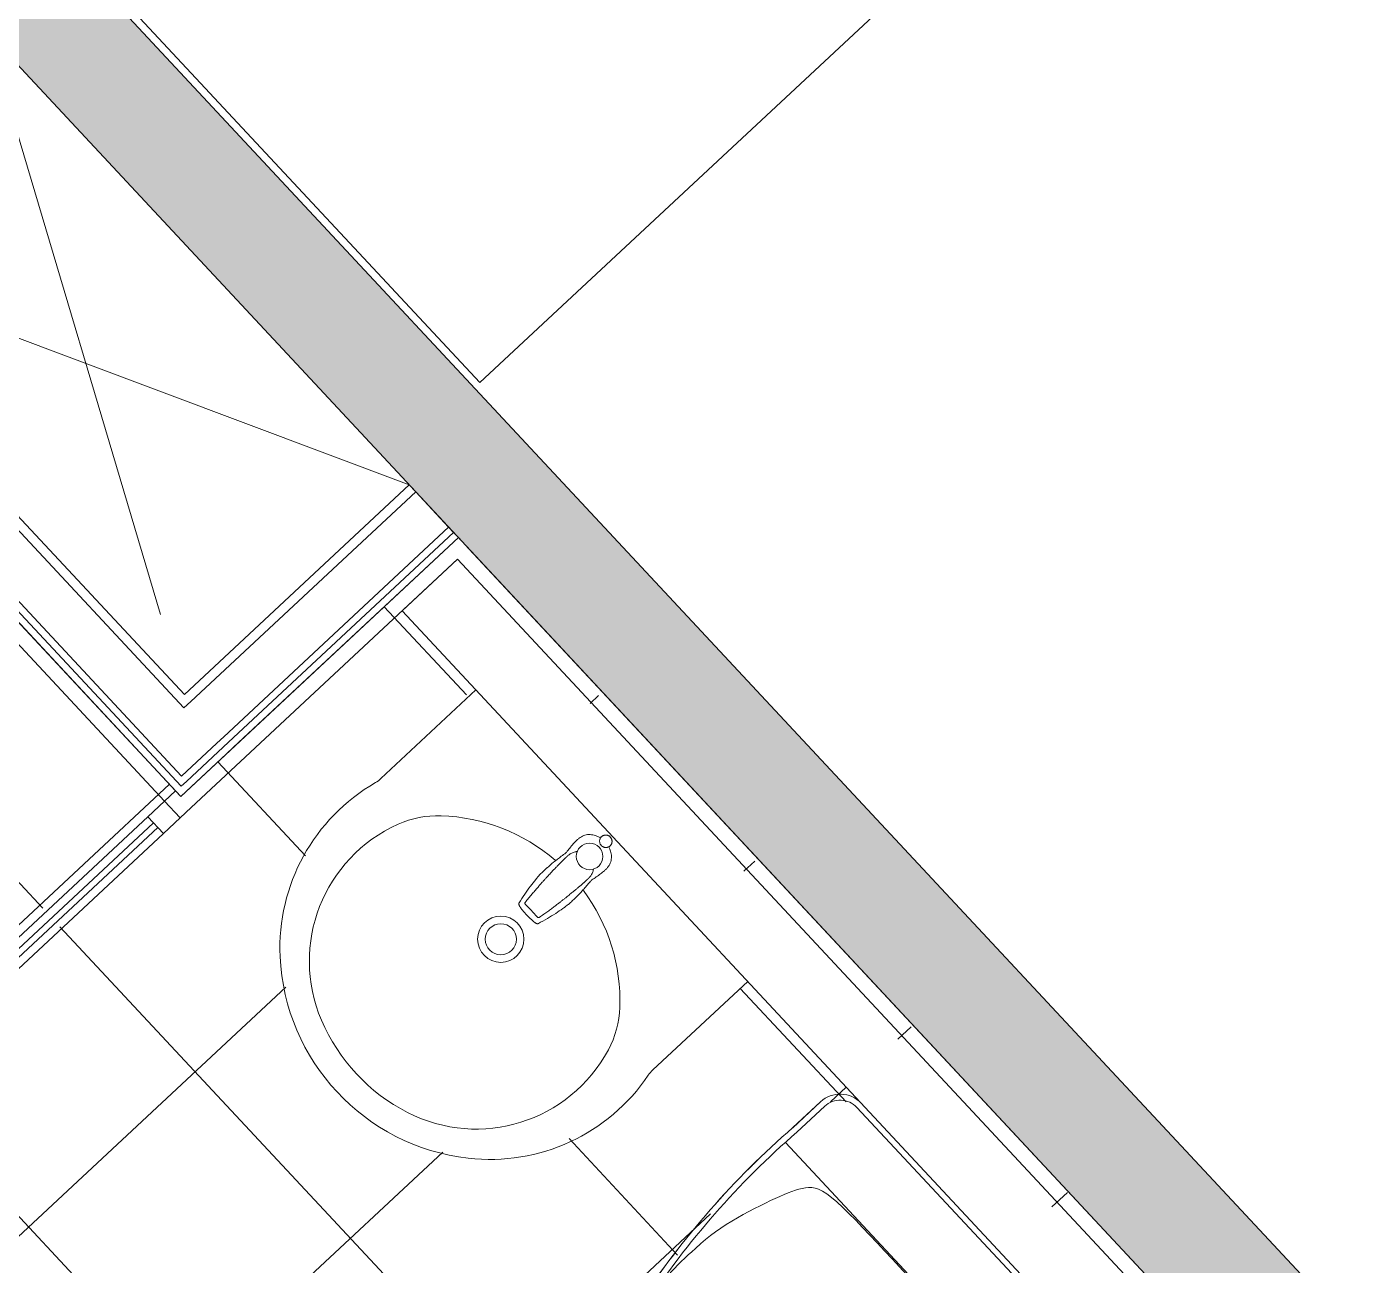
# Model space of a CAD drawing. Header units: millimetres. Extents: x -71377 to 516042, y -145869 to 441446.
# Drawn here: x 228449 to 230209, y 187849 to 189481 of the extents above; entities that cross this region are included whole.
import ezdxf

# ---------------------------------------------------------------- set-up
doc = ezdxf.new("R2010")
doc.units = ezdxf.units.MM
doc.header["$LTSCALE"] = 1000
doc.linetypes.add('_점선_S_', pattern=[1.6, 0.8, -0.8])
for name, color, linetype, lineweight in [('A-door', 4, 'Continuous', 5), ('A-door-hdln', 8, 'Continuous', 5), ('A-fnsh', 5, 'Continuous', 5), ('A-fnsh-4', 4, 'Continuous', 5), ('A-furn', 6, 'Continuous', 5), ('A-hat', 251, 'Continuous', 5), ('A-insu', 251, 'Continuous', 5), ('A_cwall', 2, 'Continuous', 5), ('A_fnsh', 5, 'Continuous', 5), ('A_fnsh-4', 4, 'Continuous', 5), ('AA_오픈', 8, '_점선_S_', 5), ('AA_위생', 4, 'Continuous', 5), ('패밀리로 가져오기', 8, 'Continuous', 5)]:
    doc.layers.add(name, color=color, linetype=linetype, lineweight=lineweight)

# ---------------------------------------------------------------- blocks, each defined once
blk = doc.blocks.new('3D_세대_샤워부스문 - _A_샤워부스문_10x18-2140221-지반층 배치도')
at = {"layer": 'A-door'}
for p, q in [((83.34628195640356, 278.0717967697243), (87.34628195640352, 284.9999999999998)), ((555.0000000000006, 14.99999999999994), (87.34628195640349, 284.9999999999998)), ((551.0000000000006, 8.07179676972455), (83.34628195640356, 278.0717967697243)), ((551.0000000000006, 8.07179676972455), (555.0000000000006, 14.99999999999994))]:
    blk.add_line(p, q, dxfattribs=at)
at = {"layer": 'A-door-hdln'}
blk.add_arc((555.0000000000006, 14.99999999999994), 539.9999999999997, 150.0000000000001, 180, dxfattribs=at)
at = {"layer": 'AA_위생'}
for p, q in [((-384.9999999999988, 14.99999999999997), (-414.9999999999989, 14.99999999999997)), ((-414.9999999999989, 14.99999999999997), (-414.9999999999989, -14.99999999999997)), ((-384.9999999999988, -15.00000000000001), (-384.9999999999988, 14.99999999999997)), ((-384.9999999999993, 4.100726368502299), (-14.99999999999997, 4.100726368502327)), ((-384.9995698269572, 14.99999999999997), (-15.00000000000823, 15)), ((15.00000000000002, 15), (-15.00000000000001, 15)), ((-15.00000000000001, 15), (-15.00000000000002, -15)), ((15.00000000000001, -15), (15.00000000000002, 15)), ((585.0000000000005, 15.00000000000001), (555.0000000000005, 14.99999999999997)), ((555.0000000000005, 14.99999999999997), (555.0000000000005, -15.00000000000001)), ((585.0000000000005, -14.99999999999997), (585.0000000000005, 15.00000000000001)), ((-414.9999999999989, -14.99999999999997), (-384.9999999999988, -15.00000000000001)), ((-384.9999999999993, -4.100726368499727), (-14.99999999999997, -4.100726368499701)), ((-384.9995698269572, -14.99999999999997), (-15.00000000000823, -15)), ((-15.00000000000002, -15), (15.00000000000001, -15)), ((555.0000000000005, -15.00000000000001), (585.0000000000005, -14.99999999999997))]:
    blk.add_line(p, q, dxfattribs=at)
blk = doc.blocks.new('3D_젠다이벽 - 3D_젠다이벽-2177723-지반층 배치도')
at = {"layer": 'AA_위생'}
for p, q in [((0, 0), (0, 99.99999999999429)), ((1399.999999999959, 99.99999999999432), (0, 99.99999999999429)), ((1399.999999999959, 99.99999999999432), (1399.999999999959, 0)), ((1399.999999999959, 0), (0, 0))]:
    blk.add_line(p, q, dxfattribs=at)
blk = doc.blocks.new('2D_세대_세면기 - 세면기_dwg-V22-지반층 배치도')
at = {"layer": '패밀리로 가져오기'}
for p, q in [((-262.4999999998624, 4.999999999946886), (-262.4999999998624, 175.9804610013474)), ((262.5000000001396, 175.9804610013474), (262.5000000001396, 4.999999999392441))]:
    blk.add_line(p, q, dxfattribs=at)
for centre, radius in [((0, 205), 30.50000000000001), ((0, 205), 20.5), ((0, 45.00459420960398), 17.50000000000001)]:
    blk.add_circle(centre, radius, dxfattribs=at)
for centre, radius, start, end in [((2.495944606994982e-07, 219.9999999606124), 280.0000000378258, 49.52587106822004, 130.47412893178), ((0, 219.9999974798281), 245.0000025201417, 70.15169627258236, 109.8483037274176), ((-16.07368415557789, 264.5285529456301), 197.6591578487138, 109.8483040422827, 198.8473280990258), ((16.0736841556101, 264.5285529456456), 197.6591578486883, 341.1526719009662, 70.15169595772457), ((-18.49852267160525, 241.6788025506349), 251.5014767076021, 130.4741291046233, 193.0251718229564), ((18.49852459984529, 241.6788030237153), 251.5014754201266, 346.9748279985711, 49.52587107307221), ((-81.97834243755375, 242.0320111001118), 128.0206743911372, 198.8473278204025, 224.9346393354117), ((81.97834243734941, 242.0320111002388), 128.0206743913715, 315.0653606646119, 341.1526721795726), ((-302.5000179732468, 175.9804611134229), 40.00001797324691, 359.9999998395331, 13.02516567066967), ((302.4999994125552, 175.9804610824287), 39.99999941255517, 166.9748281335453, 180.0000001160701), ((1.840874119807268e-10, 323.8235308428656), 243.8235298424097, 224.9346392186401, 263.5671417229705), ((2.699046319776244e-10, 323.8235308430947), 243.8235298422498, 276.4209547410709, 315.0653607812458)]:
    blk.add_arc(centre, radius, start, end, dxfattribs=at)
for points, knots in [([(-18.66339512728156, 154.7081136391498), (-19.77871562733642, 150.3096920724262), (-21.95456873687196, 141.7289126081077), (-24.4984690636737, 129.3295255424418), (-25.68631791069127, 121.3035364751592), (-26.24242153577507, 117.5460873465054)], [0, 0, 0, 0, 13.61216304294093, 26.55565578058631, 37.94936796509212, 37.94936796509212, 37.94936796509212, 37.94936796509212]), ([(-20.15218571573496, 64.0426525445655), (-20.15491095273512, 64.07593222331744), (-20.16089046044111, 64.14895196271507), (-20.16868816726244, 64.26641222948085), (-20.17625971306525, 64.39789812696927), (-20.18314396850427, 64.53836713786173), (-20.18927438862808, 64.68334242317822), (-20.19462436261604, 64.82934970218753), (-20.1992948043315, 64.97541453730446), (-20.20343704164609, 65.12345033434441), (-20.20720070998145, 65.27753381043897), (-20.21068176419088, 65.44223022591062), (-20.21391824198193, 65.62199366506688), (-20.21689877957376, 65.82120044904704), (-20.21956746351422, 66.04414290535514), (-20.22182771458846, 66.29505357375105), (-20.2235456271675, 66.57819236461368), (-20.22455193082838, 66.89805910915528), (-20.22464001593385, 67.25968718786267), (-20.22356240361581, 67.66754609178938), (-20.22106433231547, 68.12157705288215), (-20.21695415181769, 68.61746910541271), (-20.2111613246586, 69.14630117167972), (-20.20362587863044, 69.70581607566531), (-20.19420656758152, 70.29992598294164), (-20.18257248413524, 70.94012187230021), (-20.16828918688059, 71.63804412092281), (-20.15081658391017, 72.40555404476497), (-20.12951893932619, 73.25416838068955), (-20.10387222992897, 74.18753558482669), (-20.07341138232021, 75.20657461950773), (-20.03769993291074, 76.31135399098662), (-19.99604222942614, 77.50885779841744), (-19.94769297370938, 78.80525567691566), (-19.89196318793519, 80.2035104981164), (-19.82803909352314, 81.70860728202956), (-19.75481559701601, 83.33024505762187), (-19.67075001319395, 85.08413981052882), (-19.57403501662373, 86.98690555507964), (-19.46255895096233, 89.05607082075858), (-19.3338674579227, 91.3099554747287), (-19.18511412870158, 93.76750044440476), (-19.0129618098371, 96.44888562279209), (-18.81344709357933, 99.37624525480524), (-18.5819297155518, 102.5727433472759), (-18.31292945141738, 106.0625590670044), (-18.00005184368097, 109.870223121234), (-17.6353142693327, 114.02644207294), (-17.20880532956819, 118.5668839669763), (-16.70744428660854, 123.538581724179), (-16.11794547346295, 128.9698292966231), (-15.42085883464773, 134.9025202477771), (-14.5970610842372, 141.4110860125673), (-13.95457170495643, 145.9443808638903), (-13.6164736477658, 148.3299427600577)], [0, 0, 0, 0, 0.1001720540869371, 0.2197899005840505, 0.3531439190531336, 0.4952805234713711, 0.641697734844473, 0.7884560407077352, 0.9335943088278539, 1.080114896074723, 1.232736223793042, 1.395981734128744, 1.574313657793331, 1.772113091810602, 1.993668074296583, 2.243187958622901, 2.524874547242018, 2.84309886709774, 3.202791586896475, 3.609757304104825, 4.066678162072397, 4.564903248805408, 5.097482706424179, 5.653267748431918, 6.243598531368734, 6.88003479597527, 7.574170838915046, 8.337801876331033, 9.18315909890415, 10.12081313564495, 11.13895764527006, 12.24163870602211, 13.43687903510529, 14.73363845728038, 16.13353202703779, 17.6349693019609, 19.2529941907736, 21.00339633990759, 22.90268708772213, 24.96865217348693, 27.219884179552, 29.6753416963405, 32.35476527350192, 35.28058236850758, 38.4777694668486, 41.96934790877524, 45.78104511464829, 49.93920722504328, 54.48585521868761, 59.46223837583078, 64.9298246980295, 70.87508426674512, 77.38258806108023, 84.61069947673221, 84.61069947673221, 84.61069947673221, 84.61069947673221]), ([(-18.52520993258803, 155.1187323797494), (-18.56672999232607, 155.0164279967036), (-18.60895032355949, 154.9123981623034), (-18.63781201837907, 154.8041917278767), (-18.63829072192312, 154.8023970029317)], [0, 0, 0, 0, 0.3303862562028353, 0.3359585043922059, 0.3359585043922059, 0.3359585043922059, 0.3359585043922059]), ([(-17.53609118796887, 156.1258553527296), (-17.54609976776658, 156.1208730173986), (-17.67013209503677, 156.0591289279448), (-17.90666894026188, 155.9119732089731), (-18.21340102334812, 155.6286113674479), (-18.41399537885139, 155.3486752945988), (-18.50219531888962, 155.1663165059284), (-18.52520993258803, 155.1187323797494)], [0, 0, 0, 0, 0.03354220546589337, 0.4156751397089476, 0.8304658768067489, 1.27947436529188, 1.438003247327623, 1.438003247327623, 1.438003247327623, 1.438003247327623]), ([(-14.4225535346195, 157.2769240317866), (-14.7436907714762, 157.1848245151633), (-15.47486314234822, 156.9751302966268), (-16.18552337326766, 156.7036184886137), (-16.58405547682194, 156.55135701783)], [0, 0, 0, 0, 1.001811517679026, 2.280946643615511, 2.280946643615511, 2.280946643615511, 2.280946643615511]), ([(-13.90765898581594, 157.3803170509636), (-13.94973927314477, 157.3741924091449), (-14.03235552464103, 157.3621678964587), (-14.11442985054571, 157.3468783350152), (-14.15469991695137, 157.3393764561042)], [0, 0, 0, 0, 0.1275567484283376, 0.2504322350713358, 0.2504322350713358, 0.2504322350713358, 0.2504322350713358]), ([(-0.02517509181054462, 158.2108448278159), (-1.486621896486856, 158.1941187838434), (-4.570917925774562, 158.1588194689144), (-9.155231427231318, 157.8903073100552), (-12.26594946767887, 157.5583002613207), (-13.7628669636324, 157.3985342029482)], [0, 0, 0, 0, 4.384323039201377, 9.252851419329057, 13.76876593963573, 13.76876593963573, 13.76876593963573, 13.76876593963573]), ([(-13.61647710669785, 148.3299432857893), (-13.57979497861659, 148.4719906478858), (-13.5058949466725, 148.7581601027561), (-13.26795671126336, 149.1395523250323), (-12.95324813570341, 149.4589270522156), (-12.57572610764776, 149.693344555901), (-12.16657852061635, 149.8428898570539), (-11.8837390766049, 149.8688420994766), (-11.74491391517222, 149.8815801539458)], [0, 0, 0, 0, 0.4379789736104339, 0.8823550277382225, 1.329335817469175, 1.772885186526826, 2.205279407701104, 2.622093604753103, 2.622093604753103, 2.622093604753103, 2.622093604753103]), ([(-11.74491683021188, 149.8816407471895), (-9.136816645720012, 149.84972191234), (-3.932033525483505, 149.786023970892), (3.881669216301415, 149.7860239797083), (9.08646048372443, 149.8497218855623), (11.69456881470979, 149.8816407523118)], [0, 0, 0, 0, 7.824842798772822, 15.61543147756494, 23.4402987154236, 23.4402987154236, 23.4402987154236, 23.4402987154236]), ([(14.37217936664819, 157.2769321762025), (12.6448096359552, 157.4860652155711), (9.305980163350275, 157.8902980460601), (4.497505892909907, 158.1571205355797), (1.424771769616018, 158.1936211728256), (-0.02517508808524482, 158.2108449162915)], [0, 0, 0, 0, 5.2188082702025, 10.08742399198804, 14.43749144496374, 14.43749144496374, 14.43749144496374, 14.43749144496374]), ([(11.69456588756292, 149.8815801311284), (11.833392283568, 149.8688420519687), (12.11623264100082, 149.8428899062224), (12.52538056165911, 149.6933431950312), (12.90290183671714, 149.4589258208323), (13.21760993927274, 149.1395511959642), (13.45554736512175, 148.7581593299641), (13.52944729729376, 148.4719903725987), (13.56612934917212, 148.3299433607608)], [0, 0, 0, 0, 0.4168178152217764, 0.8492109802907826, 1.292760107286041, 1.739740264330936, 2.184115899464466, 2.622093827622782, 2.622093827622782, 2.622093827622782, 2.622093827622782]), ([(13.56612590420991, 148.3299428354949), (13.90525080922516, 145.9369566496018), (14.54853979173648, 141.3976803360038), (15.3719863083488, 134.8901305269381), (16.06691203432446, 128.9752574494019), (16.65376945667779, 123.5696591372634), (17.15274664052287, 118.6248661256758), (17.57743241778935, 114.1087824549862), (17.94093372010273, 109.9729267834016), (18.25309023915278, 106.1812909453966), (18.5217802458513, 102.703434596123), (18.75329031828779, 99.51539096445977), (18.95301808474951, 96.5935006174061), (19.12553573509633, 93.91513379315985), (19.27475807945192, 91.45856206761773), (19.40398530209684, 89.20395799191162), (19.51603298934481, 87.13275070736861), (19.61333096569709, 85.22697576659743), (19.69797246342561, 83.4694296841256), (19.77175113354514, 81.84380176705527), (19.83620196693498, 80.33461358849993), (19.89245072979008, 78.93172010998566), (19.94130342148664, 77.63026935376533), (19.98345173483911, 76.4271512566749), (20.01962097074615, 75.3167861763834), (20.05053062444376, 74.2914570307861), (20.07661705962773, 73.35090446802502), (20.0983340398035, 72.49435662666406), (20.11618314783102, 71.71898938777645), (20.13079249361626, 71.01385348919382), (20.14270675110031, 70.3672134927748), (20.1523656288652, 69.76757338528934), (20.16010871532465, 69.2034417903692), (20.16609403988449, 68.6700406136761), (20.17038225240383, 68.16929872789157), (20.1730388226425, 67.7096932809136), (20.17424562663019, 67.29623106910914), (20.17425497706291, 66.92906911940105), (20.17331618034897, 66.60403448090216), (20.17163859271849, 66.31606803833779), (20.16939399683262, 66.06065481417538), (20.16671919483267, 65.83355556311835), (20.16371421130332, 65.63057342226793), (20.16043889814988, 65.44745702368955), (20.15690888934073, 65.2798711772607), (20.1530905634679, 65.1234007642234), (20.14889241914601, 64.97351588241074), (20.14417021868955, 64.82619735839302), (20.13877853171481, 64.67956293061066), (20.13262291045612, 64.5345698414747), (20.12573532295113, 64.39459849232156), (20.11818840299444, 64.26400205041274), (20.11044459733663, 64.14768555110244), (20.10452930013523, 64.07549698395547), (20.10183780360966, 64.04265074292198)], [0, 0, 0, 0, 7.250595298783594, 13.75371729819204, 19.67771887450641, 25.11710238365869, 30.06559567070057, 34.58731392073021, 38.72503130834335, 42.52092389384783, 46.00065217316111, 49.18965109432794, 52.11020825257136, 54.78675385817464, 57.24138331557799, 59.49349218668501, 61.56165502710424, 63.46408075852806, 65.21825504679285, 66.84039709183583, 68.34597856668395, 69.74994108642355, 71.05245441835473, 72.25307638320574, 73.36150585987863, 74.3853131644131, 75.33045822192098, 76.18424588091385, 76.9557801056785, 77.65717412200371, 78.30010570545925, 78.89602764234603, 79.45632616659846, 79.99265824498066, 80.49633012307517, 80.95860503806081, 81.3714957622819, 81.73672032372026, 82.0600893430704, 82.34660235638374, 82.60063305978211, 82.82635747495026, 83.02794634084736, 83.20964526764739, 83.37579365216433, 83.53081452434905, 83.6791953320711, 83.82562356874926, 83.97299575126358, 84.1193938457296, 84.26099221862044, 84.3934128971583, 84.51183410341191, 84.61070196071306, 84.61070196071306, 84.61070196071306, 84.61070196071306]), ([(16.51458534412086, 156.5591086084023), (16.11528537065799, 156.7111102117532), (15.41072259918762, 156.9793162674562), (14.68612330171875, 157.1869650890328), (14.37217936664819, 157.2769321762025)], [0, 0, 0, 0, 1.281016652177263, 2.260347364740437, 2.260347364740437, 2.260347364740437, 2.260347364740437]), ([(18.46966847591103, 155.1300688590854), (18.44601392267788, 155.1781783781809), (18.35543814283571, 155.3623948022645), (18.14988796383533, 155.643953914608), (17.83732328707559, 155.9265925117226), (17.60470604390322, 156.0671780812094), (17.48771063996112, 156.1248861023649), (17.48528971709311, 156.1260802233592)], [0, 0, 0, 0, 0.1607841969260002, 0.6156596524708213, 1.034617578293397, 1.417887117432081, 1.425985482645868, 1.425985482645868, 1.425985482645868, 1.425985482645868]), ([(18.58795161079615, 154.8023567055352), (18.58680977619781, 154.8066219657724), (18.55677102176909, 154.9188300780736), (18.51237597550826, 155.0264957652555), (18.46966847591103, 155.1300688590854)], [0, 0, 0, 0, 0.01324540298437584, 0.3484527515072752, 0.3484527515072752, 0.3484527515072752, 0.3484527515072752]), ([(26.19207370653749, 117.5461008450948), (25.63596953162948, 121.3035489785973), (24.44811953215437, 129.3295357717145), (21.90421985936722, 141.7289185368665), (19.72836730730777, 150.309694622039), (18.61304721422495, 154.7081139786169)], [0, 0, 0, 0, 11.39370948505838, 24.337198705774, 37.94935501487501, 37.94935501487501, 37.94935501487501, 37.94935501487501]), ([(-26.24830513168126, 117.5008874624036), (-26.45374468827241, 115.8347502433484), (-26.8745182561873, 112.4222306977923), (-27.22905171326515, 107.1917609514862), (-27.35342445650914, 101.8066710438496), (-27.29203784817049, 98.18136869108477), (-27.26116012968124, 96.35782657796518)], [0, 0, 0, 0, 5.035533691835856, 10.3135905909603, 15.71924750181088, 21.19025458095107, 21.19025458095107, 21.19025458095107, 21.19025458095107]), ([(27.21082747820764, 96.35855871392414), (27.24169908968983, 98.18204699037932), (27.3030737369529, 101.8072529444126), (27.17868335075093, 107.1921882075149), (26.82414347077729, 112.4224709303733), (26.40338568155365, 115.8348480618877), (26.1979557396844, 117.5009002508596)], [0, 0, 0, 0, 5.470845276431567, 10.87637421407984, 16.15425812718629, 21.18953525823816, 21.18953525823816, 21.18953525823816, 21.18953525823816]), ([(-27.25758184306324, 96.21106506837532), (-27.10547505412251, 92.44917277107015), (-26.78150605317205, 84.43679868942127), (-25.79368079081177, 73.92315392754972), (-24.93250547070056, 67.18849983764812), (-24.59726937394589, 64.6746707172133)], [0, 0, 0, 0, 11.29356546312668, 24.05392394524432, 31.66208298338573, 31.66208298338573, 31.66208298338573, 31.66208298338573]), ([(27.16325130034238, 95.76060712523758), (27.1512692756951, 95.34365369006993), (27.12002086173744, 94.25626369845122), (27.05147686973214, 92.43931250693278), (26.95107847638428, 90.24053573049603), (26.81967611890287, 87.83552456507459), (26.65196519810706, 85.203980026301), (26.44234564434737, 82.33611173601821), (26.18545371387155, 79.24803662020716), (25.88004866428674, 75.9976567244157), (25.53243846725672, 72.68160801846534), (25.15675910376013, 69.41754001565278), (24.82501254882663, 66.74588378053159), (24.62042737938464, 65.17511314572766), (24.55086101219058, 64.64850449748337)], [0, 0, 0, 0, 1.251373430518978, 3.263508176995688, 5.454636155252897, 7.854512164263438, 10.48919839306453, 13.36517821520795, 16.4809350601416, 19.78525525999355, 23.15907319039706, 26.48340216747282, 29.64195253619248, 31.23550088830857, 31.23550088830857, 31.23550088830857, 31.23550088830857]), ([(-24.59726937394589, 64.67467071767896), (-24.64863778837026, 64.35657802922651), (-25.08140780031681, 61.66842298675328), (-25.87161636911333, 56.60752582736313), (-26.88074982631952, 49.46814370388165), (-27.03962673153729, 44.66617768071593), (-27.11906358134002, 42.26524311443791)], [6.235517126057759, 6.235517126057759, 6.235517126057759, 6.235517126057759, 7.202228918014763, 14.40458168177283, 21.60638970389726, 28.80790710485295, 28.80790710485295, 28.80790710485295, 28.80790710485295]), ([(-15.76791192870587, 52.59557263366879), (-16.07658522482961, 52.99721682304517), (-16.84062771126628, 54.07071301853284), (-17.90654579177498, 55.91111601237208), (-18.8730755019933, 58.11638538865373), (-19.55639664083719, 60.30851577641442), (-19.97132628038526, 62.287726436276), (-20.09762863442302, 63.51327505661175), (-20.15218512341379, 64.04265259718522)], [48.97218987387756, 48.97218987387756, 48.97218987387756, 48.97218987387756, 50.49094369863587, 52.92000528156993, 55.33923610306615, 57.69850475135005, 59.79719569108556, 61.39306756838665, 61.39306756838665, 61.39306756838665, 61.39306756838665]), ([(20.10183733142912, 64.04265079414472), (20.04654116835446, 63.50729754008353), (19.91922279447318, 62.27465674420819), (19.50124288816005, 60.29011065000669), (18.81670828815549, 58.1008659573272), (17.8510017041117, 55.90138209005818), (16.79583190847188, 54.08108947752044), (16.04492090642452, 53.02358851954341), (15.74845381453633, 52.63585900841281)], [0, 0, 0, 0, 1.613907556246283, 3.715991786321755, 6.071264504584565, 8.483995814037815, 10.90677510087697, 12.3701571282362, 12.3701571282362, 12.3701571282362, 12.3701571282362]), ([(27.0643192762509, 43.57641723658888), (26.95521431323141, 45.73331179516391), (26.72804841026663, 50.22415153402836), (25.76407797820865, 56.99220257019626), (25.00163307134062, 61.85190680064262), (24.59048639982939, 64.40317678498104), (24.55086101219058, 64.64850449794903)], [0, 0, 0, 0, 6.475775903416724, 13.48312167037115, 20.49068105983028, 21.23624834540496, 21.23624834540496, 21.23624834540496, 21.23624834540496]), ([(-27.11906358134002, 42.26524311443791), (-27.08291150815785, 41.09574694465847), (-27.01063325628638, 38.75759230973199), (-26.46454052068293, 35.2835256610997), (-25.44681368861347, 31.91613416187465), (-23.87332671601326, 28.76493381382897), (-21.7710216268897, 25.93989351810887), (-19.23050000425428, 23.50548524642363), (-16.36978975310922, 21.46081658219919), (-13.27213081903756, 19.796849347651), (-10.44271170534194, 18.67300633294508), (-8.65042622294277, 18.1347710667178), (-7.973740576766431, 17.9559797574766)], [0, 0, 0, 0, 3.507827759584964, 7.013142878257928, 10.51657373788062, 14.02100300943547, 17.5241894514888, 21.02764433703654, 24.53429961598898, 28.04159929889682, 31.55082841780945, 33.64950634610198, 33.64950634610198, 33.64950634610198, 33.64950634610198]), ([(7.922890543937682, 17.95775834517553), (9.980180519632999, 18.49883724702523), (13.09397461358458, 19.65545062348247), (16.97202102001756, 21.88052786560729), (19.77229710295796, 24.00959534570574), (22.226906305179, 26.53132745297626), (24.21859838534147, 29.43564393697307), (25.66838902514428, 32.64670616202056), (26.57265180442482, 36.04855406936258), (27.01377596519887, 39.5360933537595), (27.08421047125011, 42.05324397981167), (27.06663224566728, 43.39930101949722), (27.0643192762509, 43.57641723658888)], [49.71501608164155, 49.71501608164155, 49.71501608164155, 49.71501608164155, 56.08509786023692, 59.59476089758783, 63.10097115996153, 66.60386586683725, 70.10707290311464, 73.61070634273544, 77.12048034929855, 80.62685539704835, 84.13404841895026, 84.66545321586013, 84.66545321586013, 84.66545321586013, 84.66545321586013]), ([(-3.624766080640255, 23.09040522854775), (-3.856230033410118, 22.97186127393207), (-4.420306578890593, 22.68297022369713), (-5.246354244326755, 22.10124827239152), (-6.072705832100113, 21.34388525936196), (-6.785478813178284, 20.48061363019868), (-7.372607659384819, 19.53027890738437), (-7.82278735038402, 18.50983717561799), (-8.127686071922883, 17.4385071164569), (-8.281573202475673, 16.33621692248106), (-8.28157348633828, 15.22354786813983), (-8.12768521977067, 14.12125993144914), (-7.822790479580651, 13.0499208313012), (-7.372595970576972, 12.02951307223223), (-6.785522550357148, 11.07905118898565), (-6.072542110518921, 10.21625554316188), (-5.246967163234197, 9.457110637682483), (-4.324197832269043, 8.815992410472056), (-3.321431782777391, 8.303826516011242), (-2.257342872377835, 7.933797634214355), (-1.15173451140434, 7.69901823935667), (-0.400763456382273, 7.669821191119408), (-0.02517386898398359, 7.655218621250242)], [0, 0, 0, 0, 0.7796406466278738, 1.899980525707507, 3.018043370821694, 4.133781178381355, 5.247318618472069, 6.358944744324464, 7.469092177519721, 8.578305108233579, 9.6871984617256, 10.79641139243946, 11.90655882563472, 13.01818495148711, 14.13172239157783, 15.24746019913749, 16.36552304425167, 17.48586292306551, 18.60826374358432, 19.73235813063498, 20.85765499889333, 21.98357575658331, 21.98357575658331, 21.98357575658331, 21.98357575658331]), ([(-0.02517386898398307, 23.90454654581845), (-0.4008018601654606, 23.89001240185362), (-1.151849701432209, 23.86095216751084), (-2.256882614917349, 23.62514746685424), (-3.076778967744458, 23.34360941848981), (-3.520868999641459, 23.1384121535512), (-3.624766080640255, 23.09040522854775)], [0, 0, 0, 0, 1.125920757721276, 2.25121762588627, 3.375312013090756, 3.718617555693308, 3.718617555693308, 3.718617555693308, 3.718617555693308]), ([(-0.02517386898398307, 23.91488436050713), (0.2015030950933138, 23.90941157541376), (0.6599562203948174, 23.89834289254001), (1.35550136613746, 23.80746755251765), (2.072477421518008, 23.65336699536951), (2.822466138549301, 23.42405520823098), (3.317065326519101, 23.20459853743648), (3.574420001357793, 23.09040870144963)], [0, 0, 0, 0, 0.67985731175145, 1.37500831017503, 2.100364706459809, 2.87840248218386, 3.722391058109439, 3.722391058109439, 3.722391058109439, 3.722391058109439]), ([(3.574418342672291, 23.09040522854775), (3.805882295760701, 22.97186127395668), (4.369958841667384, 22.68297022396104), (5.196006507318115, 22.10124827271654), (6.022358094003595, 21.34388525868443), (6.735131076419952, 20.48061363085243), (7.322259921180454, 19.53027890703206), (7.772439612496808, 18.50983717567222), (8.077338333933696, 17.43850711644214), (8.231225464511942, 16.33621692248599), (8.231225748374563, 15.2235478681349), (8.07733748178145, 14.12125993146396), (7.772442741693554, 13.04992083124675), (7.322248232372195, 12.02951307258533), (6.73517481360035, 11.07905118832896), (6.022194372416566, 10.21625554385061), (5.196619426246752, 9.457110637316955), (4.273850095169284, 8.815992410531642), (3.271084045755139, 8.30382651600832), (2.206995135058949, 7.933797634066088), (1.101386773727202, 7.699018239443832), (0.3504157184097919, 7.669821191144521), (-0.02517386898398359, 7.655218621250242)], [0, 0, 0, 0, 0.7796406474485027, 1.899980526528136, 3.018043370956847, 4.133781179109661, 5.247318618711059, 6.358944744563454, 7.469092177758712, 8.57830510847257, 9.687198461964591, 10.79641139267845, 11.90655882587371, 13.0181849517261, 14.1317223913275, 15.24746019948032, 16.36552304390903, 17.48586292272287, 18.60826374324168, 19.73235813029233, 20.8576549994631, 21.98357575715308, 21.98357575715308, 21.98357575715308, 21.98357575715308])]:
    blk.add_open_spline(points, degree=3, knots=knots, dxfattribs=at)
for points in [[(-18.63830265589059, 154.8024044251069), (-18.6466668130209, 154.7709741631212), (-18.65503097015121, 154.7395439011355), (-18.66339512728156, 154.7081136391498)], [(-17.00496461428701, 156.3732184539549), (-17.18187317593644, 156.2908306615427), (-17.35878173758587, 156.2084428691306), (-17.53569029923529, 156.1260550767183)], [(-16.58405547682194, 156.55135701783), (-16.71476175915451, 156.496197850133), (-16.84546804148705, 156.441038682436), (-16.97617432381958, 156.3858795147389)], [(-14.27067741844803, 157.3150189178996), (-14.30728695696841, 157.3060899207679), (-14.3438964954888, 157.2971609236362), (-14.38050603400917, 157.2882319265045)], [(-14.15469991695137, 157.3393764561042), (-14.19335908411691, 157.3312572767027), (-14.23201825128248, 157.3231380973011), (-14.27067741844803, 157.3150189178996)], [(-13.80384231079371, 157.3937078379095), (-13.83844786913445, 157.3892442422609), (-13.87305342747519, 157.3847806466123), (-13.90765898581594, 157.3803170509636)], [(16.88894655741749, 156.4019928020425), (16.76415948631863, 156.4543647374958), (16.63937241521973, 156.506736672949), (16.51458534412086, 156.5591086084023)], [(17.29430242348464, 156.218145170249), (17.16535945485035, 156.2767344925863), (17.03641648621607, 156.3353238149235), (16.90747351758182, 156.3939131372608)], [(17.48533335141838, 156.1260595628992), (17.42165637544047, 156.1567547653491), (17.35797939946253, 156.1874499677991), (17.29430242348464, 156.218145170249)], [(18.61304721422495, 154.7081139786169), (18.60468336722502, 154.7395430694645), (18.59631952022512, 154.7709721603121), (18.58795567322522, 154.8024012511596)], [(-27.26116012968124, 96.35782657796518), (-27.25995917245746, 96.30892492908364), (-27.25875821523369, 96.2600232802021), (-27.25755725800991, 96.21112163132057)], [(27.17492814175785, 96.21268329769376), (27.17103586128602, 96.06199124020834), (27.1671435808142, 95.91129918272293), (27.16325130034238, 95.76060712523758)], [(27.17849717568605, 96.3592270151712), (27.17730749771, 96.31037910934539), (27.17611781973391, 96.26153120351954), (27.17492814175785, 96.21268329769376)], [(27.20426637772471, 96.21194476028906), (27.19567664371182, 96.26103884524974), (27.18708690969895, 96.31013293021047), (27.17849717568605, 96.3592270151712)], [(27.20722617674619, 96.21186082763599), (27.20842661056669, 96.26076012306537), (27.20962704438716, 96.30965941849476), (27.21082747820764, 96.35855871392414)]]:
    blk.add_open_spline(points, degree=3, dxfattribs=at)
blk = doc.blocks.new('2D_세대_세면기 - 2D_세대_세면기-V31-지반층 배치도')
at = {"layer": 'AA_위생'}
for p, q in [((-262.4999999999998, 175.9804611134229), (-262.4999999999999, 5.000000000000031)), ((262.4999999999999, 4.999999999547985), (262.5, 175.9804610824286))]:
    blk.add_line(p, q, dxfattribs=at)
for centre, radius, start, end in [((2.495944606994982e-07, 219.9999999606124), 280.0000000378257, 49.52587102539944, 130.4741274064244), ((-18.49852267160525, 241.6788025506349), 251.5014767076022, 130.4741274064242, 193.025170978735), ((18.49852459984529, 241.6788030237153), 251.5014754201265, 346.9748280170916, 49.52587102539952), ((-302.5000179732468, 175.9804611134229), 40.00001797324691, 7.735105509695294e-13, 13.0251709787369), ((302.4999994125552, 175.9804610824287), 39.99999941255505, 166.9748280170935, 180.0000000000008)]:
    blk.add_arc(centre, radius, start, end, dxfattribs=at)
blk.add_blockref('2D_세대_세면기 - 세면기_dwg-V22-지반층 배치도', (0, 0))
blk = doc.blocks.new('3D_주방_아일랜드식탁 - _A_주방_아일랜드_11X7-1959760-지반층 배치도')
at = {"layer": 'A-furn'}
for p, q in [((-348.8351833566197, 163.4132399146711), (751.16481664338, 163.4130656329214)), ((-348.8351833566197, -536.5868153540558), (-348.8351833566197, 163.4132399146711)), ((751.16481664338, 163.4130656329214), (751.16481664338, -536.5868153540557)), ((751.16481664338, -536.5868153540557), (-348.8351833566197, -536.5868153540558))]:
    blk.add_line(p, q, dxfattribs=at)
blk = doc.blocks.new('2D_세대_양변기 - 양변기_dwg-1839392-지반층 배치도')
at = {"layer": '패밀리로 가져오기'}
for p, q in [((158.850420337044, 429.1905742507915), (158.6695957028906, 429.7589944990722)), ((169.293784939063, 351.8502793017184), (169.2153651624875, 352.4535503616114)), ((193.472746633507, 108.2121579126651), (-193.4727466341674, 108.2121579126651)), ((-201.1384781130573, 87.97737745959239), (-201.1384781130573, 37.97738631290487)), ((-193.1384795289587, 87.98213711887004), (-193.1384795289587, 37.98214597138214)), ((193.1920256951921, 38.21197850325188), (193.1920256951921, 88.21196965771013)), ((201.138478112397, 87.97737745959239), (201.138478112397, 37.97738631290483)), ((-163.0908882448666, 8.00000000028741), (163.2098797280242, 8.00000000028741))]:
    blk.add_line(p, q, dxfattribs=at)
at = {"layer": '패밀리로 가져오기', "flags": 128}
blk.add_lwpolyline([(171.8446575004974, 290.5411750263994), (171.8731301693961, 280.9838428477196), (171.5688143602938, 272.6991551185019), (170.9519986064306, 264.4142814644402), (170.0422257746586, 256.1097022603026), (168.85903873183, 247.7658978790387), (167.4219803447386, 239.3633486954458), (165.7538399726518, 230.8971854538649), (163.8903929453709, 222.4211403860353), (161.8706610848794, 214.0035960961068), (159.7336662134521, 205.7129351867588), (137.6808202440052, 146.2564447846635), (135.3316653376578, 141.6619473657302), (133.0408950062602, 137.4190472458831), (130.8182864932942, 133.5082189880304), (128.6378078203315, 129.9131710598558), (126.3301901206041, 126.6305475446097), (123.6903553054917, 123.6602264298526), (120.5132252861413, 121.0020857021846), (116.593721974049, 118.6560033496171), (111.7267672803037, 116.6218573587648), (105.7072831164596, 114.8995257171591), (98.33019139366387, 113.4888864118802), (89.45714965560637, 112.3833467178883), (79.21675797579974, 111.5504310569922), (67.8043520603578, 110.951193138415), (55.41526761510342, 110.5466866727766), (42.24484034597572, 110.2979653688344), (28.48840595908861, 110.1660829362918), (14.34130016026485, 110.1120930848374), (-0.001141344614546647, 110.1120930848374), (-14.34521820013014, 110.1120930848374), (-28.50377145404763, 110.1120930848374), (-42.29127750476891, 110.2476699702202), (-55.52221275034662, 110.4806835852178), (-68.01105358959012, 110.8703887424599), (-79.57227642055207, 111.455958327595), (-90.02035764175073, 112.2765652263151), (-99.1697736514134, 113.3713823238177), (-106.8952183181054, 114.773036261231), (-113.3122553906387, 116.487968701138), (-118.5966660878139, 118.5160750606119), (-122.9242316285481, 120.8572507581667), (-126.4707332317584, 123.5113912104098), (-129.4119521163039, 126.4783918353751), (-131.9236695011014, 129.7581480510816), (-134.1816666050681, 133.3505552746319), (-136.3356849216025, 137.2587796254775), (-138.4313070430753, 141.4990700283343), (-140.4880758361641, 146.0909461097872), (-142.5255341676047, 151.053927495519), (-144.5632249043656, 156.4075338121147), (-146.6206909131242, 162.1712846857226), (-148.7174750607328, 168.364699743408), (-150.873120213927, 175.0072986103878), (-153.0973949012214, 182.1039582885097), (-155.3609702969652, 189.6009852798706), (-157.624743237112, 197.4300434627185), (-159.8496105577315, 205.5227967148785), (-161.9964690948354, 213.8109089132303), (-164.0262156843192, 222.2260439355705), (-165.8997471622524, 230.6998656597098), (-167.5779603645888, 239.164037963008), (-169.0250160503883, 247.5648712217772), (-170.2181306703233, 255.9072618045866), (-171.1377845981142, 264.2107525771389), (-171.7644582074817, 272.4948864079161), (-172.0786318721466, 280.7792061626351), (-172.0615316325083, 290.3365654546615)], dxfattribs=at)
at = {"layer": '패밀리로 가져오기'}
for centre, radius, start, end in [((-0.1933770567054832, 433.2053508969738), 130.3666414417036, 60.94832257897171, 119.1198544953479), ((27.41370377217164, 383.6456379062549), 187.096845597996, 119.1198544978397, 143.3616074434065), ((-0.1933770567046373, 433.2053508969743), 122.3666414417033, 60.94832257880928, 119.1198544951855), ((-27.74146653059375, 383.6128229037307), 187.096845622739, 36.70656965954268, 60.94832258325465), ((27.41370377217012, 383.6456379062548), 179.096845597995, 119.1198544978394, 143.3616074434061), ((-27.7414665305942, 383.6128229037303), 179.0968456227399, 36.70656965962279, 60.94832258333475), ((15.08284909399394, 377.3137576720583), 181.4276729967531, 139.2484341028881, 160.285689116955), ((-15.40308616893432, 377.2956198359425), 181.4276729967529, 19.78248799774025, 40.81974301621828), ((15.08284931164478, 377.3137575596714), 173.4276732395583, 139.2484340922077, 160.2856891062576), ((-15.40308625728274, 377.2956197985401), 173.4276730925462, 19.78248799949783, 40.81974301798406), ((184.9444845854205, 306.2988240949308), 365.416815610037, 158.7423720041668, 166.3074905798379), ((184.9444845854101, 306.2988240949089), 357.4168156100318, 158.7423720044682, 166.3074905800071), ((-185.1801003177675, 306.0786154698802), 357.4168162661987, 19.78331054272175, 21.32580507445183), ((-969.5092144951454, 116.0506659691785), 1163.004725727966, 358.6283872032923, 15.51028263230465), ((-185.1800998966573, 306.0786156180786), 365.4168158200273, 19.78331054514989, 21.32580507687995), ((-969.5092145027263, 116.0506659679561), 1171.004725735606, 358.6283872032835, 15.51028263245094), ((912.2969223720038, 128.5268433191631), 1114.178693058625, 166.2791426389406, 182.1005295378252), ((912.2969215088605, 128.5268434071203), 1106.178692199251, 166.2791426327622, 182.1005295316468), ((184.9444845854025, 306.2988240949298), 357.4168156100195, 166.30749058001, 182.5596898468388), ((-185.2342819674257, 306.0785833839597), 357.4168155949105, 357.508487262347, 7.357641493366041), ((-163.1087369680856, 37.99999469067206), 37.99999999999969, 180.0340885448448, 269.9697123483661), ((-163.1087369680851, 37.99999469067164), 30.00000000000003, 180.0340885448442, 270.034088552348), ((163.1087369674253, 37.99999469067206), 37.99999999999979, 270.0302876516332, 359.9659114551544), ((163.1920310048052, 38.19412978439852), 30.00000000000012, 270.0340885523488, 0.0340885440115107)]:
    blk.add_arc(centre, radius, start, end, dxfattribs=at)
blk = doc.blocks.new('2D_세대_양변기 - 2D_세대_양변기-1833091-지반층 배치도')
at = {"layer": 'AA_위생'}
for p, q in [((-201.1384781130574, 87.83570162349538), (-201.1384781130573, 37.97738631290463)), ((201.1384781123971, 37.97738631290481), (201.1384781123971, 87.13618049769838))]:
    blk.add_line(p, q, dxfattribs=at)
for centre, radius, start, end in [((-0.1933770567054832, 433.2053508969738), 130.3666414417037, 60.94832259309683, 119.1198545035662), ((-0.1933770567054832, 433.2053508969738), 130.3666414417038, 60.94832259309724, 90.03408854833194), ((27.41370377217164, 383.6456379062549), 187.096845597996, 119.1198545035662, 143.2736660488273), ((-27.74146653059375, 383.6128229037307), 187.0968456227389, 36.79451105448911, 60.9483225930968), ((15.08284909399394, 377.3137576720583), 181.4276729967532, 139.3391868224439, 160.2451411400382), ((-15.40308616893432, 377.2956198359425), 181.4276729967529, 19.82303596081227, 40.72899027905704), ((184.9444845854205, 306.2988240949308), 365.4168156100369, 158.7675114847169, 166.3071791132921), ((-185.1800998966573, 306.0786156180786), 365.4168158200273, 19.73633626171773, 21.30066561592018), ((-969.5092145027263, 116.0506659679561), 1171.004725735606, 358.5851070118374, 15.52482957857192), ((912.2969223720038, 128.5268433191631), 1114.178693058626, 166.2792440414689, 182.0929760054036), ((-163.1087369680856, 37.99999469067206), 37.99999999999973, 180.034088544845, 269.9697123483621), ((-163.1087369680856, 37.99999469067206), 37.99999999999972, 180.0340885448453, 269.9697123483625), ((163.1087369674253, 37.99999469067206), 37.99999999999976, 270.0302876516602, 359.9659114551536), ((163.1087369674253, 37.99999469067206), 37.99999999999973, 270.0302876516606, 359.965911455154)]:
    blk.add_arc(centre, radius, start, end, dxfattribs=at)
blk.add_blockref('2D_세대_양변기 - 양변기_dwg-1839392-지반층 배치도', (0, 0))
blk = doc.blocks.new('대장2_59A_1층_rvt-4-지반층 배치도')
at = {"layer": 'A-hat'}
h = blk.add_hatch(dxfattribs=at)
h.set_pattern_fill('FP_106', color=256, style=0, pattern_type=2)
h.set_pattern_definition([(43, (-35152.219, -78834.73700000001), (-204.5995080187495, 219.4061104857511), []), (313, (-35152.219, -78834.73700000001), (219.4061104857511, 204.5995080187495), [])])
h.paths.add_polyline_path([(-35070.64837894407, -79538.04811857113), (-34315.74129664747, -78822.65649980392), (-34921.81326510447, -78182.33565840036), (-35677.62693358295, -78887.14333735612), (-35175.65825219708, -79425.43882117048)])
h = blk.add_hatch(dxfattribs=at)
h.set_pattern_fill('FP_103', color=256, style=0, pattern_type=2)
h.set_pattern_definition([(313, (-34319.014, -79288.356), (219.4061104857511, 204.5995080187495), []), (223, (-34319.014, -79288.356), (204.5995080187495, -219.4061104857511), [])])
h.paths.add_polyline_path([(-34067.12366001079, -80584.87099685085), (-32955.466056138, -79548.23346533283), (-33944.02270214818, -78501.1259075209), (-34317.97878822433, -78849.58266698028), (-34304.20766717052, -78864.3503856552), (-34622.92050824588, -79153.0727574262), (-34644.18627102106, -79140.36575189354), (-35033.75281077156, -79504.29981212063), (-35013.62074332619, -79525.888810374), (-35035.56135392888, -79546.34876165394), (-35056.02130520892, -79524.40815105116), (-35070.64837894407, -79538.04811857113), (-34616.09663491113, -80009.77124653028), (-34603.41287664732, -80009.77124653029), (-34588.85241764986, -80025.38542648064), (-34604.843488137, -80037.56268662713), (-34131.53661519387, -80545.12214523747), (-34118.27353821071, -80530.01947034399), (-34069.88308197576, -80581.91187920714)])
h.paths.add_polyline_path([(-33614.16877214113, -79786.938024522), (-33668.86760251181, -79768.50851141658), (-33722.51586073214, -79723.31262682249), (-33739.0712794152, -79686.06598520714), (-33741.53486861393, -79607.81429411676), (-33722.51586073214, -79544.78914530438), (-33698.82703919267, -79502.9828960828), (-33571.24406070783, -79342.87888939978), (-33460.48390335716, -79238.30709956975), (-33408.55637909561, -79238.3070995697), (-33556.43227648957, -79079.72962116529), (-33766.3860714883, -79278.26088961166), (-33868.52219694392, -79312.56470910151), (-33914.48142388921, -79312.61215113742), (-33976.58540317833, -79301.20519367518), (-34031.23076620256, -79277.70719113365), (-34115.97732252718, -79203.23902103757), (-34164.27406461517, -79102.54331039666), (-34168.86126281906, -78992.02982100166), (-34143.22750621614, -78920.62327572561), (-34115.67312352181, -78878.2519706178), (-34053.48893835264, -78822.6564998039), (-33980.57026388575, -78757.39777863178), (-33917.6612928992, -78692.35894373748), (-34004.35265559954, -78584.73105149574), (-33937.54371757618, -78524.40973942826), (-32992.2423065316, -79555.18132535704), (-33063.22820409023, -79608.62621295748), (-33184.29958105313, -79478.79306229483), (-33186.15196050905, -79532.49207838834), (-33324.49560601834, -79654.27974991278), (-33501.37131276757, -79768.50851141654), (-33542.03431468983, -79782.51033872705), (-33574.80530006488, -79786.82326585831)])
at = {"layer": 'A-fnsh'}
for p, q in [((-34324.66761845053, -78842.40977505238), (-34310.04054471538, -78828.76980753242)), ((-34303.2205609554, -78836.0833444), (-34289.32484090701, -78823.12537525604)), ((-34617.20909315389, -79115.20912545185), (-34346.6082290533, -78862.86972633234))]:
    blk.add_line(p, q, dxfattribs=at)
at = {"layer": 'A-fnsh-4'}
for p, q in [((-34302.75168550316, -78822.65649980384), (-34910.07123933004, -78171.38604174543)), ((-34240.22094528537, -78764.3456386559), (-33944.02270214821, -78488.13629637643)), ((-34295.80382547894, -78816.17751523174), (-34240.22094528532, -78764.34563865594)), ((-34302.75168550321, -78822.65649980376), (-34295.80382547894, -78816.17751523174))]:
    blk.add_line(p, q, dxfattribs=at)
at = {"layer": 'A-insu'}
blk.add_line((-33993.80858359612, -78434.74747724306), (-33950.50168672016, -78481.18843635225), dxfattribs=at)
at = {"layer": 'A_fnsh'}
for p, q in [((-34917.01909935422, -78177.8650263174), (-34310.04054471535, -78828.76980753242)), ((-34324.6676184505, -78842.40977505237), (-34918.0062055694, -78206.13206757253)), ((-34303.22056095538, -78836.08334439996), (-33937.54371757621, -78495.08415640063)), ((-33937.54371757621, -78495.08415640063), (-33923.90375005623, -78509.71123013581)), ((-33923.90375005623, -78509.71123013581), (-32955.46605613805, -79548.23346533277)), ((-33938.5308237914, -78523.35119765578), (-34289.58059343541, -78850.71041813513)), ((-32983.73309739319, -79547.24635911756), (-33938.5308237914, -78523.35119765578)), ((-34310.04054471535, -78828.76980753242), (-34303.22056095538, -78836.08334439996)), ((-34289.58059343541, -78850.71041813513), (-34304.20766717058, -78864.35038565511))]:
    blk.add_line(p, q, dxfattribs=at)
at = {"layer": 'A_fnsh-4'}
for p, q in [((-34847.54049911219, -78113.07518059753), (-34298.53180643322, -78701.8148984381)), ((-34299.1487478177, -78719.48179922256), (-34856.68242019667, -78121.60016029753)), ((-34302.282810051, -78809.22965520766), (-34903.12337930587, -78164.90705717346)), ((-34303.22056095538, -78836.08334439996), (-34917.01909935422, -78177.8650263174)), ((-34298.53180643322, -78701.8148984381), (-34002.33356329605, -78425.60555615863)), ((-34002.33356329605, -78425.60555615863), (-33993.80858359612, -78434.74747724306)), ((-34290.00682673323, -78710.95681952257), (-33993.80858359612, -78434.74747724306)), ((-34246.69992985728, -78757.39777863168), (-33950.50168672021, -78481.18843635221)), ((-33950.50168672016, -78481.18843635225), (-33944.02270214821, -78488.13629637643)), ((-33937.54371757621, -78495.08415640063), (-34233.74196071336, -78771.29349868011)), ((-33944.02270214821, -78488.13629637643), (-33937.54371757621, -78495.08415640063)), ((-34299.1487478177, -78719.48179922256), (-34290.00682673328, -78710.95681952253)), ((-34302.28281005094, -78809.22965520761), (-34255.84185094181, -78765.92275833171)), ((-34255.84185094181, -78765.92275833171), (-34246.69992985733, -78757.39777863173)), ((-34242.88388179784, -78779.8184783801), (-34289.32484090699, -78823.12537525607)), ((-34233.74196071336, -78771.29349868011), (-34242.88388179784, -78779.8184783801)), ((-34296.27270093116, -78829.60435982805), (-34303.22056095538, -78836.08334439996)), ((-34289.32484090699, -78823.12537525607), (-34296.27270093116, -78829.60435982805))]:
    blk.add_line(p, q, dxfattribs=at)
at = {"layer": 'AA_오픈'}
for p, q in [((-34558.16223973502, -77829.55230145049), (-34298.53180643322, -78701.81489843807)), ((-34002.33356329607, -78425.60555615858), (-34854.36048287217, -78105.76164372996))]:
    blk.add_line(p, q, dxfattribs=at)
at = {"layer": 'A-furn', "extrusion": (0, 0, -1), "zscale": -1, "rotation": 316.9999987515235}
blk.add_blockref('3D_주방_아일랜드식탁 - _A_주방_아일랜드_11X7-1959760-지반층 배치도', (33725.77104671655, -77386.16055823564), dxfattribs=at)
at = {"layer": 'AA_위생', "extrusion": (0, 0, -1), "zscale": -1}
for name, p, rotation in [('3D_젠다이벽 - 3D_젠다이벽-2177723-지반층 배치도', (33938.53082379136, -78523.35119765582), 226.9999987515237), ('3D_세대_샤워부스문 - _A_샤워부스문_10x18-2140221-지반층 배치도', (34617.94942281531, -79136.40940639323), 316.9999987515239), ('2D_세대_세면기 - 2D_세대_세면기-V31-지반층 배치도', (33731.80008175583, -78884.33928651149), 226.9999987515237), ('2D_세대_양변기 - 2D_세대_양변기-1833091-지반층 배치도', (33295.55317443924, -79359.4881950818), 226.9999987515237)]:
    blk.add_blockref(name, p, dxfattribs=dict(at, rotation=rotation))

msp = doc.modelspace()

# ---------------------------------------------------------------- hatches: boundary and pattern name
at = {"layer": 'A-hat'}
msp.add_hatch(color=256, dxfattribs=at).paths.add_polyline_path([(230098.8541697259, 187648.87056696), (230208.5572227635, 187751.1703233341), (228442.1498521317, 189645.3469261785), (228332.6038410249, 189542.9420716715), (229817.2923363189, 187950.8086539938)])

# ---------------------------------------------------------------- linework, layer by layer
at = {"layer": 'A_cwall'}
for p, q in [((230208.5572227635, 187751.1703233342), (228483.1287910047, 189601.465704973)), ((228332.4783763268, 189543.076616082), (230098.8541697259, 187648.8705669601))]:
    msp.add_line(p, q, dxfattribs=at)

# ---------------------------------------------------------------- block references
msp.add_blockref('대장2_59A_1층_rvt-4-지반층 배치도', (262955.3988845728, 267303.1208709872))

doc.saveas('drawing.dxf')
